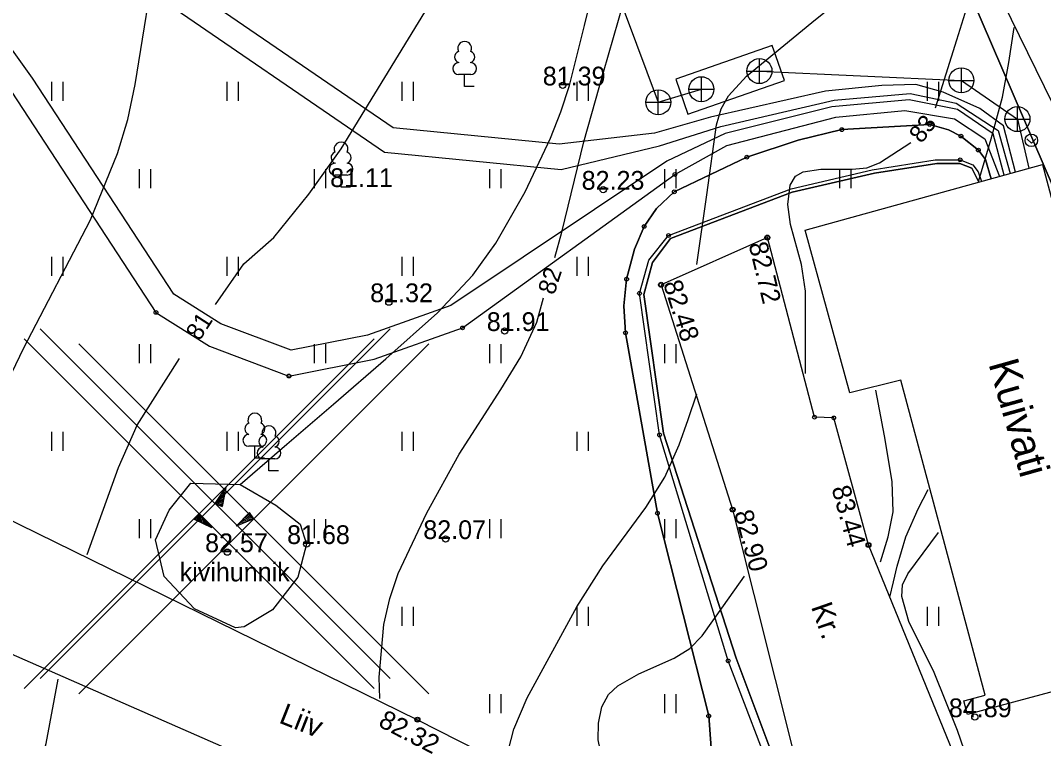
# Model space of a CAD drawing. Extents: x 635520 to 641285, y 6458433 to 6466834.
# Drawn here: x 637531.88 to 637572.78, y 6462656.9 to 6462685.63 of the extents above; entities that cross this region are included whole.
import ezdxf

# ---------------------------------------------------------------- set-up
doc = ezdxf.new("R2010")
doc.units = 0
for name, color, linetype in [('Default', 7, 'Continuous'), ('HALJASTUS', 7, 'Continuous'), ('HOONE', 7, 'Continuous'), ('HORISONTAAL-EH2000', 7, 'Continuous'), ('KKAEV', 7, 'Continuous'), ('KORGUS-EH2000', 7, 'Continuous'), ('KTRASS', 7, 'Continuous'), ('MOOTMPUNKT', 7, 'Continuous'), ('MPKAABEL', 7, 'Continuous'), ('PIIR', 7, 'Continuous'), ('PUU', 7, 'Continuous'), ('RELJEEF', 7, 'Continuous'), ('TEE', 7, 'Continuous'), ('TTRASS', 7, 'Continuous'), ('VTRASS', 7, 'Continuous')]:
    doc.layers.add(name, color=color, linetype=linetype)

# ---------------------------------------------------------------- blocks, each defined once
blk = doc.blocks.new('LEHTP1')
at = {"layer": 'Default'}
for p, q in [((48, 95), (-48, 95)), ((0, 0), (0, 95)), ((76, 0), (0, 0))]:
    blk.add_line(p, q, dxfattribs=at)
for centre, radius, start, end in [((0, 304), 55.4, 332.5799, 207.4201), ((-34, 234.5), 46.5, 109.02174, 253.14154), ((34, 234.5), 46.5, 286.85082, 70.98591), ((-47.5, 142.5), 47.5, 90.0016, 269.3953), ((47.5, 142.5), 47.5, 270.6047, 89.9984)]:
    blk.add_arc(centre, radius, start, end, dxfattribs=at)
blk = doc.blocks.new('POINT_DISPLAY')
at = {"layer": 'Default'}
for p, q in [((-14, -14), (14, 14)), ((-14, 14), (14, -14))]:
    blk.add_line(p, q, dxfattribs=at)

msp = doc.modelspace()

# ---------------------------------------------------------------- linework, layer by layer
at = {"layer": 'HALJASTUS'}
for p, q in [((637533.125, 6462683.179), (637533.125, 6462682.418)), ((637533.58, 6462683.179), (637533.58, 6462682.418)), ((637540.125, 6462683.179), (637540.125, 6462682.418)), ((637540.58, 6462683.179), (637540.58, 6462682.418)), ((637547.125, 6462683.179), (637547.125, 6462682.418)), ((637547.58, 6462683.179), (637547.58, 6462682.418)), ((637554.125, 6462683.179), (637554.125, 6462682.418)), ((637554.58, 6462683.179), (637554.58, 6462682.418)), ((637568.125, 6462683.179), (637568.125, 6462682.418)), ((637568.58, 6462683.179), (637568.58, 6462682.418)), ((637536.625, 6462679.679), (637536.625, 6462678.918)), ((637537.08, 6462679.679), (637537.08, 6462678.918)), ((637543.625, 6462679.679), (637543.625, 6462678.918)), ((637544.08, 6462679.679), (637544.08, 6462678.918)), ((637550.625, 6462679.679), (637550.625, 6462678.918)), ((637551.08, 6462679.679), (637551.08, 6462678.918)), ((637557.625, 6462679.679), (637557.625, 6462678.918)), ((637558.08, 6462679.679), (637558.08, 6462678.918)), ((637564.625, 6462679.679), (637564.625, 6462678.918)), ((637565.08, 6462679.679), (637565.08, 6462678.918)), ((637533.125, 6462676.179), (637533.125, 6462675.418)), ((637533.58, 6462676.179), (637533.58, 6462675.418)), ((637540.125, 6462676.179), (637540.125, 6462675.418)), ((637540.58, 6462676.179), (637540.58, 6462675.418)), ((637547.125, 6462676.179), (637547.125, 6462675.418)), ((637547.58, 6462676.179), (637547.58, 6462675.418)), ((637554.125, 6462676.179), (637554.125, 6462675.418)), ((637554.58, 6462676.179), (637554.58, 6462675.418)), ((637536.625, 6462672.679), (637536.625, 6462671.918)), ((637537.08, 6462672.679), (637537.08, 6462671.918)), ((637543.625, 6462672.679), (637543.625, 6462671.918)), ((637544.08, 6462672.679), (637544.08, 6462671.918)), ((637550.625, 6462672.679), (637550.625, 6462671.918)), ((637551.08, 6462672.679), (637551.08, 6462671.918)), ((637557.625, 6462672.679), (637557.625, 6462671.918)), ((637558.08, 6462672.679), (637558.08, 6462671.918)), ((637533.125, 6462669.179), (637533.125, 6462668.418)), ((637533.58, 6462669.179), (637533.58, 6462668.418)), ((637540.125, 6462669.179), (637540.125, 6462668.418)), ((637540.58, 6462669.179), (637540.58, 6462668.418)), ((637547.125, 6462669.179), (637547.125, 6462668.418)), ((637547.58, 6462669.179), (637547.58, 6462668.418)), ((637554.125, 6462669.179), (637554.125, 6462668.418)), ((637554.58, 6462669.179), (637554.58, 6462668.418)), ((637536.625, 6462665.679), (637536.625, 6462664.918)), ((637537.08, 6462665.679), (637537.08, 6462664.918)), ((637543.625, 6462665.679), (637543.625, 6462664.918)), ((637544.08, 6462665.679), (637544.08, 6462664.918)), ((637550.625, 6462665.679), (637550.625, 6462664.918)), ((637551.08, 6462665.679), (637551.08, 6462664.918)), ((637557.625, 6462665.679), (637557.625, 6462664.918)), ((637558.08, 6462665.679), (637558.08, 6462664.918)), ((637547.125, 6462662.179), (637547.125, 6462661.418)), ((637547.58, 6462662.179), (637547.58, 6462661.418)), ((637554.125, 6462662.179), (637554.125, 6462661.418)), ((637554.58, 6462662.179), (637554.58, 6462661.418)), ((637568.125, 6462662.179), (637568.125, 6462661.418)), ((637568.58, 6462662.179), (637568.58, 6462661.418)), ((637550.625, 6462658.679), (637550.625, 6462657.918)), ((637551.08, 6462658.679), (637551.08, 6462657.918)), ((637557.625, 6462658.679), (637557.625, 6462657.918)), ((637558.08, 6462658.679), (637558.08, 6462657.918))]:
    msp.add_line(p, q, dxfattribs=at)
msp.add_lwpolyline([(637540.828, 6462661.37), (637540.48, 6462661.33), (637538.842, 6462662.093), (637537.623, 6462663.389), (637537.273, 6462664.858), (637537.825, 6462666.035), (637538.689, 6462667.122), (637540.659, 6462667.071), (637542.084, 6462666.236), (637543.063, 6462665.474), (637543.319, 6462664.685), (637542.962, 6462663.36), (637541.955, 6462662.051), (637540.828, 6462661.37)], dxfattribs=at)
at = {"layer": 'HOONE'}
msp.add_lwpolyline([(637572.739, 6462679.869), (637577.992, 6462660.081), (637569.735, 6462657.867), (637569.6, 6462658.413), (637570.45, 6462658.641), (637567.071, 6462671.241), (637565.033, 6462670.739), (637563.252, 6462677.245), (637572.739, 6462679.869)], dxfattribs=at)
at = {"layer": 'HORISONTAAL-EH2000'}
for points in [[(637539.672, 6462674.271), (637540.807, 6462675.89), (637542.008, 6462676.947), (637543.412, 6462678.676), (637544.698, 6462680.491), (637547.391, 6462684.898), (637550.079, 6462689.309), (637551.248, 6462690.895), (637553.134, 6462693.198), (637553.96, 6462694.41), (637554.598, 6462695.723), (637555.343, 6462697.703), (637556.088, 6462699.683)], [(637553.237, 6462676.144), (637553.521, 6462677.159), (637554.4, 6462680.781), (637555.183, 6462683.56), (637555.992, 6462686.335), (637556.502, 6462687.909), (637557.497, 6462690.191), (637558.133, 6462691.244), (637558.882, 6462692.207), (637559.085, 6462692.325), (637559.484, 6462692.159), (637560.157, 6462691.475), (637560.515, 6462691.158), (637560.881, 6462690.991), (637562.229, 6462690.834), (637562.915, 6462690.853), (637563.585, 6462690.991), (637564.857, 6462691.488), (637565.364, 6462691.874), (637565.623, 6462692.403), (637565.832, 6462693.772), (637566.041, 6462695.141)], [(637529.002, 6462665.379), (637530.332, 6462669.05), (637532.004, 6462672.513), (637534.683, 6462677.657), (637535.764, 6462680.305), (637536.171, 6462681.668), (637536.465, 6462683.065), (637537.365, 6462688.606), (637538.265, 6462694.148)], [(637558.924, 6462675.873), (637559.314, 6462678.662), (637559.705, 6462681.451), (637559.89, 6462682.102), (637560.18, 6462682.611), (637560.899, 6462683.401), (637563.519, 6462685.549), (637565.398, 6462687.073), (637566.232, 6462687.888), (637566.527, 6462688.358), (637566.705, 6462688.89), (637567.123, 6462691.042), (637567.541, 6462693.194)], [(637540.659, 6462667.071), (637542.528, 6462668.676), (637544.396, 6462670.282), (637546.483, 6462672.091), (637548.55, 6462673.929), (637549.971, 6462675.448), (637550.885, 6462676.719), (637552.062, 6462678.773), (637553.07, 6462680.924), (637553.48, 6462681.97), (637553.827, 6462683.033), (637554.432, 6462685.435), (637555.016, 6462687.851)], [(637568.459, 6462682.141), (637569.312, 6462684.861), (637570.252, 6462687.861)], [(637570.197, 6462679.23), (637570.69, 6462680.891), (637571.138, 6462682.563), (637571.391, 6462683.951), (637571.608, 6462685.347)], [(637563.26, 6462671.51), (637563.26, 6462673.157), (637563.26, 6462674.804), (637563.107, 6462675.875), (637562.663, 6462677.472), (637562.555, 6462678.264), (637562.653, 6462679.049), (637562.867, 6462679.402), (637563.169, 6462679.579), (637563.88, 6462679.688), (637565.131, 6462679.678), (637565.722, 6462679.741), (637566.216, 6462679.939), (637567.478, 6462680.753)], [(637546.248, 6462658.5), (637546.222, 6462659.36), (637546.413, 6462661.472), (637546.645, 6462662.503), (637546.982, 6462663.51), (637548.124, 6462665.939), (637549.418, 6462668.276), (637551.087, 6462670.866), (637551.888, 6462672.174), (637552.518, 6462673.567), (637552.79, 6462674.541)], [(637534.545, 6462664.27), (637535.798, 6462667.745), (637536.541, 6462669.434), (637538.244, 6462672.11)], [(637551.271, 6462655.987), (637551.61, 6462657.279), (637552.143, 6462658.53), (637554.125, 6462662.179), (637555.16, 6462663.815), (637556.877, 6462666.146), (637557.635, 6462667.355), (637558.218, 6462668.653), (637558.571, 6462669.673), (637558.924, 6462670.692)], [(637566.266, 6462663.977), (637566.571, 6462664.974), (637566.775, 6462665.977), (637566.734, 6462667.186), (637566.419, 6462669.012), (637566.07, 6462670.84)], [(637566.632, 6462662.556), (637566.779, 6462663.177), (637566.926, 6462663.798), (637567.281, 6462664.969), (637567.771, 6462666.09), (637567.969, 6462666.48), (637568.168, 6462666.871)], [(637570.864, 6462652.021), (637570.508, 6462653.441), (637570.151, 6462654.861), (637569.338, 6462657.22), (637568.405, 6462659.544), (637567.401, 6462661.587), (637567.109, 6462662.591), (637567.145, 6462663.057), (637567.352, 6462663.488), (637567.968, 6462664.317), (637568.584, 6462665.146)], [(637556.097, 6462653.523), (637555.251, 6462655.5), (637554.971, 6462656.848), (637554.982, 6462657.513), (637555.121, 6462658.17), (637555.394, 6462658.67), (637555.761, 6462659.017), (637556.595, 6462659.493), (637558.007, 6462660.121), (637558.641, 6462660.508), (637559.138, 6462661.01), (637559.981, 6462662.206), (637560.823, 6462663.402)], [(637523.572, 6462639.711), (637525.561, 6462642.73), (637527.55, 6462645.75), (637529.727, 6462649.245), (637531.665, 6462652.887), (637532.224, 6462654.243), (637532.912, 6462656.71), (637533.393, 6462659.282)]]:
    msp.add_lwpolyline(points, dxfattribs=at)
at = {"layer": 'KKAEV'}
for p, q in [((637561.423, 6462683.105), (637561.423, 6462684.105)), ((637569.495, 6462682.736), (637569.495, 6462683.736)), ((637559.102, 6462682.382), (637559.102, 6462683.382)), ((637560.923, 6462683.605), (637561.923, 6462683.605)), ((637568.995, 6462683.236), (637569.995, 6462683.236)), ((637557.38, 6462681.859), (637557.38, 6462682.859)), ((637558.602, 6462682.882), (637559.602, 6462682.882)), ((637556.88, 6462682.359), (637557.88, 6462682.359)), ((637571.737, 6462681.186), (637571.737, 6462682.186)), ((637571.237, 6462681.686), (637572.237, 6462681.686)), ((637572.295, 6462680.72), (637572.118, 6462680.897)), ((637572.295, 6462680.72), (637572.473, 6462680.897))]:
    msp.add_line(p, q, dxfattribs=at)
for centre, radius in [((637561.423, 6462683.605), 0.5), ((637569.495, 6462683.236), 0.5), ((637559.102, 6462682.882), 0.5), ((637557.38, 6462682.359), 0.5), ((637571.737, 6462681.686), 0.5), ((637572.295, 6462680.836), 0.25)]:
    msp.add_circle(centre, radius, dxfattribs=at)
at = {"layer": 'KORGUS-EH2000'}
for centre, radius in [((637553.558, 6462683.033), 0.125), ((637555.177, 6462678.861), 0.125), ((637561.739, 6462676.945), 0.1), ((637557.489, 6462675.056), 0.1), ((637546.607, 6462674.361), 0.125), ((637551.235, 6462673.207), 0.125), ((637560.352, 6462666.061), 0.1), ((637548.878, 6462664.884), 0.125), ((637543.319, 6462664.685), 0.125), ((637565.78, 6462664.647), 0.1), ((637540.154, 6462664.358), 0.125), ((637547.75, 6462657.658), 0.1), ((637570.035, 6462657.767), 0.125)]:
    msp.add_circle(centre, radius, dxfattribs=at)
at = {"layer": 'KTRASS'}
for points in [[(637552.091, 6462696.507), (637557.38, 6462682.359)], [(637558.074, 6462683.284), (637558.566, 6462681.88), (637562.419, 6462683.229), (637561.927, 6462684.633), (637558.074, 6462683.284)], [(637561.423, 6462683.605), (637569.495, 6462683.236)], [(637569.495, 6462683.236), (637571.737, 6462681.686)], [(637557.38, 6462682.359), (637559.102, 6462682.882)], [(637571.737, 6462681.686), (637572.197, 6462679.719)]]:
    msp.add_lwpolyline(points, dxfattribs=at)
at = {"layer": 'MOOTMPUNKT'}
for centre in [(637564.713, 6462681.264), (637568.228, 6462681.466), (637569.478, 6462681.006), (637570.175, 6462680.446), (637560.92, 6462680.164), (637569.45, 6462680.059), (637558.044, 6462679.469), (637558.018, 6462678.777), (637556.815, 6462677.391), (637557.79, 6462677.03), (637561.739, 6462676.945), (637556.114, 6462675.281), (637557.489, 6462675.056), (637556.626, 6462674.715), (637537.298, 6462673.951), (637549.555, 6462673.333), (637556.069, 6462673.138), (637542.614, 6462671.407), (637563.623, 6462669.761), (637564.394, 6462669.731), (637557.431, 6462669.048), (637560.352, 6462666.061), (637557.345, 6462665.921), (637565.78, 6462664.647), (637560.174, 6462660.008), (637547.75, 6462657.658), (637559.395, 6462657.805)]:
    msp.add_circle(centre, 0.075, dxfattribs=at)
at = {"layer": 'MPKAABEL'}
for points in [[(637559.582, 6462655.243), (637559.395, 6462657.805), (637557.345, 6462665.921), (637556.069, 6462673.138), (637556.004, 6462674.21), (637556.114, 6462675.281), (637556.424, 6462676.476), (637556.815, 6462677.391), (637557.301, 6462678.103), (637558.018, 6462678.777), (637560.92, 6462680.164), (637562.969, 6462680.845), (637564.713, 6462681.264), (637568.228, 6462681.466), (637568.975, 6462681.255), (637569.478, 6462681.006), (637570.175, 6462680.446), (637570.464, 6462680.071), (637570.69, 6462679.302)], [(637570.69, 6462679.302), (637570.464, 6462680.071), (637570.175, 6462680.446), (637569.478, 6462681.006), (637568.975, 6462681.255), (637568.228, 6462681.466), (637564.713, 6462681.264), (637562.969, 6462680.845), (637560.92, 6462680.164), (637558.018, 6462678.777), (637557.301, 6462678.103), (637556.815, 6462677.391), (637556.424, 6462676.476), (637556.114, 6462675.281), (637556.004, 6462674.21), (637556.069, 6462673.138), (637557.345, 6462665.921), (637559.395, 6462657.805), (637559.582, 6462655.243)], [(637564.97, 6462648.17), (637560.496, 6462660.114), (637557.585, 6462669.122), (637556.799, 6462674.666), (637557.143, 6462675.947), (637557.866, 6462676.91), (637562.727, 6462678.765), (637566.016, 6462679.518), (637568.511, 6462679.905), (637569.432, 6462679.905), (637569.909, 6462679.717), (637570.19, 6462679.164)], [(637570.19, 6462679.164), (637569.909, 6462679.717), (637569.432, 6462679.905), (637568.511, 6462679.905), (637566.016, 6462679.518), (637562.727, 6462678.765), (637557.866, 6462676.91), (637557.143, 6462675.947), (637556.799, 6462674.666), (637557.585, 6462669.122), (637560.496, 6462660.114), (637564.97, 6462648.17)]]:
    msp.add_lwpolyline(points, dxfattribs=at)
at = {"layer": 'PIIR'}
msp.add_lwpolyline([(637353.13, 6462864.54), (637469.54, 6462931.01), (637486.6, 6462884.52), (637514.77, 6462809.68), (637536.13, 6462756.21), (637550.61, 6462721.37), (637554.32, 6462722.87), (637557.03, 6462716.49), (637580.65, 6462661.56), (637606.05, 6462602.89), (637648.76, 6462501.82), (637606.05, 6462465.7), (637564.16, 6462430.62), (637503.74, 6462382.86), (637468.12, 6462357.68), (637436.35, 6462338.64), (637420.75, 6462347.57), (637461.84, 6462371.62), (637500.69, 6462455.68), (637521.04, 6462521.2), (637545.47, 6462531.18), (637521.85, 6462579.03), (637482.8, 6462645.08)], close=True, dxfattribs=at)
msp.add_lwpolyline([(637558.36, 6462765.27), (637572.98, 6462730.2), (637576.94, 6462731.56), (637582.24, 6462718.61), (637602.67, 6462671.11), (637628.08, 6462612.41), (637668.21, 6462517.42), (637648.76, 6462501.82), (637606.05, 6462602.89), (637580.65, 6462661.56), (637557.03, 6462716.49), (637554.32, 6462722.87), (637550.61, 6462721.37), (637536.13, 6462756.21)], dxfattribs=at)
at = {"layer": 'RELJEEF'}
for p, q in [((637539.664, 6462666.301), (637540.084, 6462666.941)), ((637539.764, 6462666.451), (637540.014, 6462666.556)), ((637539.814, 6462666.526), (637539.939, 6462666.581)), ((637539.864, 6462666.601), (637540.034, 6462666.676)), ((637539.914, 6462666.676), (637540.044, 6462666.736)), ((637539.939, 6462666.581), (637540.024, 6462666.616)), ((637540.084, 6462666.941), (637539.944, 6462666.186)), ((637539.959, 6462666.751), (637540.059, 6462666.791)), ((637540.009, 6462666.826), (637540.069, 6462666.851)), ((637540.059, 6462666.901), (637540.079, 6462666.911)), ((637539.664, 6462666.301), (637539.989, 6462666.441)), ((637539.664, 6462666.301), (637539.944, 6462666.186)), ((637539.714, 6462666.376), (637539.999, 6462666.496)), ((637539.729, 6462666.276), (637539.979, 6462666.381)), ((637539.794, 6462666.246), (637539.969, 6462666.321)), ((637539.864, 6462666.221), (637539.959, 6462666.261)), ((637539.929, 6462666.196), (637539.944, 6462666.201)), ((637539.023, 6462665.9), (637538.838, 6462665.66)), ((637538.893, 6462665.73), (637538.908, 6462665.63)), ((637538.938, 6462665.79), (637538.963, 6462665.605)), ((637538.978, 6462665.845), (637539.013, 6462665.575)), ((637539.023, 6462665.9), (637539.528, 6462665.33)), ((637539.023, 6462665.9), (637539.068, 6462665.55)), ((637539.083, 6462665.835), (637539.123, 6462665.525)), ((637539.143, 6462665.765), (637539.178, 6462665.5)), ((637540.502, 6462665.395), (637541.042, 6462665.94)), ((637541.212, 6462665.69), (637540.862, 6462665.755)), ((637541.172, 6462665.745), (637540.907, 6462665.8)), ((637541.132, 6462665.805), (637540.947, 6462665.84)), ((637541.092, 6462665.865), (637540.992, 6462665.885)), ((637541.052, 6462665.925), (637541.032, 6462665.925)), ((637541.212, 6462665.69), (637541.042, 6462665.94)), ((637539.528, 6462665.33), (637538.838, 6462665.66)), ((637538.848, 6462665.675), (637538.853, 6462665.655)), ((637539.203, 6462665.7), (637539.218, 6462665.56)), ((637539.218, 6462665.56), (637539.233, 6462665.47)), ((637539.258, 6462665.63), (637539.288, 6462665.445)), ((637539.318, 6462665.565), (637539.338, 6462665.42)), ((637539.378, 6462665.495), (637539.393, 6462665.395)), ((637539.438, 6462665.43), (637539.448, 6462665.365)), ((637539.498, 6462665.36), (637539.503, 6462665.34)), ((637541.212, 6462665.69), (637540.502, 6462665.395)), ((637540.542, 6462665.41), (637540.527, 6462665.415)), ((637540.627, 6462665.445), (637540.567, 6462665.46)), ((637540.712, 6462665.48), (637540.607, 6462665.5)), ((637540.792, 6462665.515), (637540.652, 6462665.545)), ((637540.877, 6462665.55), (637540.692, 6462665.585)), ((637540.827, 6462665.61), (637540.737, 6462665.63)), ((637541.042, 6462665.62), (637540.777, 6462665.67)), ((637541.127, 6462665.655), (637540.822, 6462665.715)), ((637540.962, 6462665.585), (637540.827, 6462665.61))]:
    msp.add_line(p, q, dxfattribs=at)
msp.add_lwpolyline([(637576.613, 6462672.989), (637573.803, 6462680.968), (637568.189, 6462692.434), (637562.665, 6462699.649)], dxfattribs=at)
at = {"layer": 'TEE'}
for points in [[(637570.074, 6462652.067), (637569.72, 6462655.012), (637565.78, 6462664.647), (637564.394, 6462669.731), (637563.623, 6462669.761), (637561.739, 6462676.945), (637557.489, 6462675.056), (637560.352, 6462666.061), (637562.906, 6462655.864), (637564.722, 6462651.037)], [(637565.12, 6462645.328), (637545.797, 6462654.01), (637527.262, 6462662.15), (637529.629, 6462666.543), (637547.75, 6462657.658), (637558.396, 6462652.238), (637564.546, 6462651.505)]]:
    msp.add_lwpolyline(points, dxfattribs=at)
at = {"layer": 'TTRASS'}
for points in [[(637571.654, 6462679.569), (637571.181, 6462681.416), (637570.236, 6462682.113), (637568.774, 6462682.758), (637567.673, 6462683.071), (637566.318, 6462683.029), (637564.067, 6462682.801), (637559.468, 6462681.767), (637557.225, 6462681.127), (637553.421, 6462680.681), (637546.785, 6462681.337), (637537.676, 6462687.583), (637531.242, 6462692.531)], [(637530.724, 6462691.667), (637537.088, 6462686.774), (637546.431, 6462680.367), (637553.491, 6462679.669), (637557.432, 6462680.618), (637559.882, 6462681.394), (637564.406, 6462682.447), (637567.451, 6462682.712), (637569.293, 6462682.326), (637570.961, 6462681.233), (637571.441, 6462679.51)], [(637571.211, 6462679.446), (637570.772, 6462681.102), (637569.336, 6462682.074), (637567.403, 6462682.461), (637564.316, 6462682.176), (637560.055, 6462681.11), (637557.724, 6462680.009), (637549.086, 6462674.228), (637545.752, 6462673.047), (637542.699, 6462672.443), (637539.886, 6462673.498), (637538.016, 6462674.68), (637532.361, 6462683.323), (637527.786, 6462689.73)], [(637531.535, 6462682.758), (637537.298, 6462673.951), (637539.439, 6462672.598), (637542.614, 6462671.407), (637546.017, 6462672.08), (637549.555, 6462673.333), (637558.044, 6462679.469), (637560.113, 6462680.631), (637564.473, 6462681.761), (637567.241, 6462682.027), (637569.217, 6462681.694), (637570.438, 6462680.897), (637571.023, 6462679.394)]]:
    msp.add_lwpolyline(points, dxfattribs=at)
at = {"layer": 'VTRASS'}
msp.add_lwpolyline([(637564.746, 6462648.06), (637560.174, 6462660.008), (637557.431, 6462669.048), (637556.626, 6462674.715), (637557.003, 6462676.043), (637557.79, 6462677.03), (637562.693, 6462678.899), (637565.93, 6462679.656), (637568.448, 6462680.059), (637569.45, 6462680.059), (637569.958, 6462679.861), (637570.169, 6462679.571), (637570.3, 6462679.194)], dxfattribs=at)

# ---------------------------------------------------------------- block references
at = {"layer": 'PUU', "xscale": 0.005008430245422357, "yscale": 0.005008430245422357}
for p in [(637549.638, 6462682.993), (637544.698, 6462678.968), (637541.25, 6462668.121), (637541.815, 6462667.612)]:
    msp.add_blockref('LEHTP1', p, dxfattribs=at)
at = {"layer": 'RELJEEF', "xscale": 0.5, "yscale": 0.5}
for p in [(637539.664, 6462666.301), (637539.023, 6462665.9), (637541.212, 6462665.69)]:
    msp.add_blockref('POINT_DISPLAY', p, dxfattribs=at)

# ---------------------------------------------------------------- texts
at = {"layer": 'HALJASTUS'}
msp.add_text('kivihunnik', height=0.75, dxfattribs=at).set_placement((637538.243, 6462663.191))
at = {"layer": 'HOONE'}
msp.add_text('Kuivati', height=1.2, rotation=285.753, dxfattribs=at).set_placement((637570.571, 6462671.905))
at = {"layer": 'HORISONTAAL-EH2000'}
for s, rotation, p in [('83', 52.4483, (637567.901, 6462680.681)), ('82', 72.2453, (637553.217, 6462674.621)), ('81', 57.035, (637539.03, 6462672.777))]:
    msp.add_text(s, height=0.7, rotation=rotation, dxfattribs=at).set_placement(p)
at = {"layer": 'KORGUS-EH2000'}
for s, p in [('81.39', (637552.76, 6462683.033)), ('81.11', (637544.26, 6462678.968)), ('82.23', (637554.315, 6462678.861)), ('81.32', (637545.861, 6462674.361)), ('81.91', (637550.521, 6462673.207)), ('81.68', (637542.539, 6462664.685)), ('82.07', (637547.984, 6462664.884)), ('82.57', (637539.26, 6462664.358)), ('84.89', (637568.995, 6462657.757))]:
    msp.add_text(s, height=0.75, dxfattribs=at).set_placement(p)
for s, rotation, p in [('82.72', 283.4987, (637560.985, 6462676.681)), ('82.48', 287.4982, (637557.568, 6462675.113)), ('83.44', 285.4234, (637564.3, 6462666.917)), ('82.90', 285.1473, (637560.406, 6462665.941)), ('82.32', 332.6106, (637546.144, 6462657.417))]:
    msp.add_text(s, height=0.75, rotation=rotation, dxfattribs=at).set_placement(p)
at = {"layer": 'TEE'}
for s, rotation, p in [('Kr.', 289.2678, (637563.478, 6462662.177)), ('Liiv', 338.3789, (637542.171, 6462657.549))]:
    msp.add_text(s, height=0.85, rotation=rotation, dxfattribs=at).set_placement(p)

doc.saveas('drawing.dxf')
